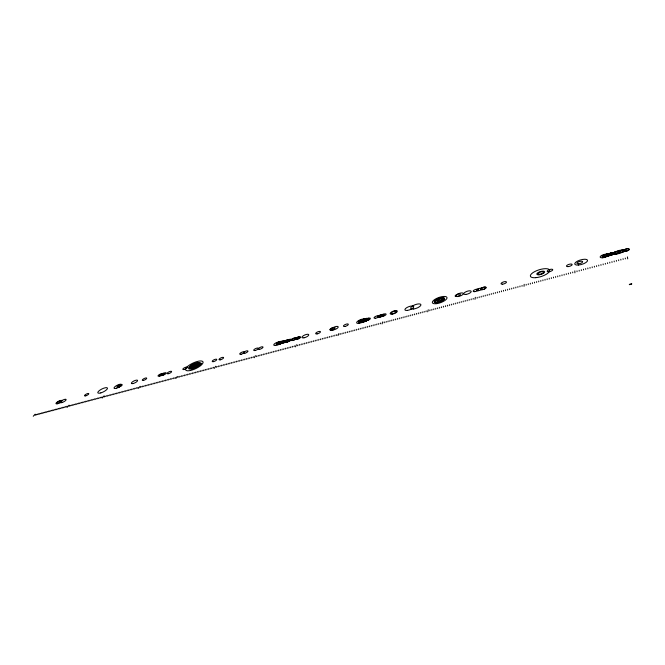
<?xml version="1.0" encoding="UTF-8"?>
<svg xmlns="http://www.w3.org/2000/svg" width="665" height="665" viewBox="0 0 665 665"><rect width="100%" height="100%" fill="white"/><g stroke="black" fill="none" stroke-linecap="round" stroke-linejoin="round"><path stroke-width="1" d="M557.736 276.806L557.744 275.992M555.607 277.372L555.616 276.557M553.48 277.937L553.496 277.114M551.36 278.494L551.376 277.679M549.24 279.059L549.265 278.236M547.129 279.616L547.154 278.801M545.017 280.181L545.042 279.358M542.906 280.738L542.939 279.915M540.803 281.295L540.836 280.472M538.7 281.852L538.741 281.029M536.597 282.409L536.647 281.586M534.502 282.966L534.552 282.143M532.416 283.523L532.466 282.692M530.321 284.071L530.379 283.248M528.234 284.628L528.293 283.805M526.156 285.177L526.215 284.354M524.028 286.316L524.186 284.321M522 286.282L522.067 285.451M519.922 286.831L519.997 286M517.852 287.38L517.927 286.549M515.791 287.928L515.865 287.097M513.721 288.469L513.804 287.646M511.668 289.017L511.751 288.194M509.606 289.566L509.698 288.735M507.553 290.106L507.644 289.283M505.5 290.647L505.6 289.824M503.455 291.195L503.555 290.364M501.41 291.736L501.51 290.904M499.365 292.276L499.473 291.445M497.329 292.816L497.437 291.985M495.292 293.356L495.408 292.525M493.255 293.897L493.38 293.066M491.227 294.429L491.352 293.606M489.199 294.969L489.332 294.138M487.179 295.509L487.312 294.678M485.159 296.041L485.292 295.21M483.139 296.573L483.28 295.742M481.127 297.114L481.269 296.274M479.116 297.646L479.257 296.814M477.104 298.178L477.254 297.346M474.993 299.3L475.359 297.288M473.098 299.233L473.256 298.402M471.103 299.765L471.261 298.934M469.108 300.297L469.266 299.458M467.113 300.821L467.279 299.99M465.118 301.353L465.292 300.514M463.131 301.877L463.306 301.046M461.153 302.4L461.327 301.569M459.166 302.932L459.349 302.093M457.188 303.456L457.37 302.617M455.217 303.98L455.4 303.14M453.239 304.504L453.43 303.664M451.277 305.019L451.469 304.188M449.307 305.543L449.498 304.703M447.346 306.066L447.545 305.227M445.384 306.582L445.583 305.742M443.422 307.105L443.63 306.266M441.469 307.621L441.676 306.781M439.515 308.136L439.731 307.297M437.57 308.651L437.786 307.812M435.625 309.167L435.841 308.327M433.68 309.682L433.904 308.843M431.743 310.198L431.967 309.358M429.806 310.713L430.031 309.873M427.703 311.819L428.26 309.79M425.933 311.735L426.174 310.896M424.004 312.251L424.245 311.403M422.084 312.758L422.325 311.918M420.155 313.265L420.405 312.425M418.235 313.78L418.485 312.932M416.323 314.287L416.573 313.439M414.403 314.794L414.661 313.947M412.491 315.301L412.749 314.454M410.588 315.809L410.845 314.961M408.676 316.307L408.942 315.468M406.772 316.814L407.038 315.975M404.877 317.321L405.143 316.474M402.973 317.82L403.248 316.981M401.078 318.327L401.352 317.479M399.191 318.826L399.466 317.978M397.296 319.325L397.579 318.485M395.409 319.823L395.692 318.984M393.53 320.322L393.813 319.483M391.643 320.821L391.934 319.981M389.765 321.32L390.064 320.472M387.894 321.818L388.185 320.971M386.016 322.317L386.315 321.469M384.146 322.808L384.453 321.968M382.059 323.905L382.799 321.86M380.413 323.797L380.721 322.957M378.551 324.296L378.867 323.448M376.689 324.786L377.005 323.938M374.836 325.276L375.151 324.429M372.982 325.767L373.306 324.919M371.128 326.257L371.452 325.409M369.283 326.748L369.607 325.9M367.437 327.238L367.762 326.39M365.592 327.729L365.925 326.881M363.747 328.219L364.088 327.371M361.91 328.701L362.25 327.853M360.073 329.192L360.413 328.344M358.244 329.674L358.585 328.826M356.415 330.164L356.756 329.308M354.586 330.646L354.935 329.798M352.758 331.128L353.115 330.281M350.937 331.611L351.295 330.763M349.117 332.093L349.474 331.245M347.305 332.575L347.662 331.727M345.484 333.057L345.85 332.209M343.672 333.539L344.038 332.683M341.868 334.013L342.234 333.165M340.056 334.495L340.43 333.647M337.986 335.576L338.892 333.522M336.448 335.451L336.831 334.595M334.653 335.925L335.035 335.077M332.857 336.407L333.24 335.551M331.062 336.881L331.444 336.025M329.266 337.354L329.657 336.498M327.479 337.828L327.87 336.972M325.692 338.302L326.091 337.446M323.913 338.776L324.312 337.92M322.126 339.25L322.533 338.394M320.347 339.715L320.754 338.867M318.577 340.189L318.984 339.333M316.798 340.655L317.213 339.807M315.027 341.128L315.443 340.272M313.265 341.594L313.672 340.738M311.494 342.068L311.91 341.212M309.732 342.533L310.148 341.677M307.97 342.999L308.394 342.143M306.208 343.464L306.632 342.608M304.454 343.93L304.886 343.074M302.7 344.395L303.132 343.539M300.946 344.861L301.378 344.005M299.2 345.326L299.632 344.47M297.454 345.783L297.895 344.927M295.401 346.856L296.457 344.786M293.972 346.706L294.412 345.85M292.226 347.172L292.675 346.315M290.497 347.629L290.938 346.773M288.76 348.086L289.209 347.23M287.031 348.551L287.479 347.695M285.302 349.009L285.75 348.152M283.573 349.466L284.03 348.61M281.844 349.923L282.309 349.067M280.123 350.38L280.588 349.524M278.402 350.837L278.868 349.973M276.69 351.286L277.155 350.43M274.969 351.743L275.443 350.887M273.257 352.201L273.731 351.336M271.553 352.65L272.027 351.793M269.84 353.107L270.322 352.242M268.136 353.556L268.618 352.699M266.432 354.004L266.914 353.148M264.728 354.453L265.219 353.597M263.032 354.911L263.523 354.046M261.337 355.359L261.827 354.495M259.641 355.808L260.14 354.944M257.954 356.257L258.444 355.393M256.266 356.698L256.765 355.841M254.221 357.762L255.427 355.684M252.891 357.595L253.398 356.731M251.212 358.044L251.719 357.18M249.533 358.485L250.04 357.629M247.854 358.934L248.361 358.069M246.175 359.374L246.69 358.51M244.504 359.815L245.019 358.959M242.833 360.264L243.348 359.399M241.171 360.704L241.686 359.84M239.5 361.145L240.023 360.28M237.837 361.585L238.361 360.721M236.175 362.026L236.698 361.162M234.521 362.467L235.044 361.602M232.858 362.907L233.39 362.043M231.204 363.339L231.736 362.483M229.55 363.78L230.09 362.915M227.904 364.221L228.444 363.356M226.258 364.653L226.798 363.788M224.612 365.093L225.152 364.229M222.966 365.526L223.515 364.661M221.329 365.958L221.869 365.102M219.691 366.398L220.24 365.534M218.054 366.831L218.602 365.966M216.416 367.263L216.973 366.398M214.388 368.31L215.734 366.224M213.157 368.127L213.714 367.263M211.528 368.56L212.085 367.695M209.899 368.992L210.464 368.127M208.278 369.416L208.843 368.551M206.657 369.848L207.222 368.984M205.036 370.28L205.61 369.416M203.424 370.704L203.989 369.84M201.803 371.137L202.376 370.272M200.19 371.56L200.772 370.696M198.586 371.984L199.159 371.12M196.973 372.417L197.555 371.552M195.369 372.841L195.951 371.976M193.764 373.265L194.355 372.4M192.168 373.688L192.75 372.824M190.564 374.112L191.154 373.248M188.968 374.536L189.558 373.672M187.372 374.96L187.971 374.096M184.188 375.8L184.787 374.935M185.776 375.384L186.375 374.511M182.601 376.224L183.199 375.359M181.013 376.639L181.62 375.775M179.434 377.063L180.032 376.199M177.846 377.479L178.453 376.614M175.834 378.518L177.306 376.423M174.687 378.319L175.302 377.454M173.116 378.734L173.723 377.87M171.537 379.158L172.152 378.285M169.966 379.574L170.581 378.701M168.395 379.989L169.018 379.125M166.832 380.405L167.447 379.532M165.261 380.821L165.884 379.948M163.698 381.228L164.33 380.363M162.144 381.644L162.767 380.779M159.026 382.475L159.658 381.602M160.581 382.059L161.213 381.195M157.472 382.882L158.104 382.018M155.918 383.298L156.549 382.425M154.363 383.705L155.003 382.841M152.817 384.112L153.457 383.248M151.271 384.528L151.911 383.663M149.725 384.935L150.365 384.071M146.641 385.75L147.289 384.885M148.179 385.343L148.827 384.478M145.103 386.157L145.751 385.293M143.565 386.565L144.214 385.7M142.027 386.972L142.684 386.107M140.498 387.379L141.155 386.515M138.503 388.402L140.091 386.307M135.909 388.593L136.574 387.728M137.439 388.194L138.096 387.321M134.388 389L135.045 388.136M132.867 389.407L133.532 388.535M131.346 389.806L132.011 388.942M128.303 390.613L128.977 389.74M129.825 390.205L130.49 389.341M126.791 391.012L127.464 390.147M125.278 391.411L125.951 390.546M123.765 391.81L124.446 390.945M120.756 392.616L121.437 391.743M122.26 392.217L122.942 391.344M119.251 393.015L119.933 392.142M117.747 393.414L118.428 392.541M116.242 393.805L116.932 392.94M113.25 394.603L113.939 393.73M114.746 394.204L115.436 393.339M111.753 395.002L112.443 394.129M110.257 395.392L110.955 394.528M107.281 396.182L107.979 395.318M108.769 395.791L109.467 394.919M105.793 396.581L106.491 395.708M104.305 396.972L105.004 396.099M101.346 397.753L102.044 396.889M102.327 397.978L104.023 395.883M99.866 398.152L100.565 397.279M98.387 398.543L99.093 397.67M95.436 399.324L96.142 398.451M96.907 398.934L97.622 398.061M93.965 399.715L94.679 398.842M92.493 400.106L93.208 399.233M89.559 400.879L90.274 400.014M91.022 400.488L91.745 399.623M88.096 401.269L88.811 400.397M85.17 402.042L85.893 401.178M86.633 401.652L87.356 400.787M83.715 402.433L84.438 401.56M82.252 402.815L82.984 401.943M79.343 403.589L80.074 402.716M80.798 403.198L81.529 402.333M77.896 403.971L78.628 403.098M74.995 404.736L75.735 403.871M76.442 404.353L77.182 403.489M73.549 405.118L74.289 404.254M70.665 405.883L71.404 405.018M72.111 405.5L72.851 404.636M69.227 406.265L69.966 405.401M66.35 407.03L67.099 406.157M67.256 407.263L69.06 405.168M64.912 407.412L65.66 406.539M62.053 408.169L62.801 407.304M63.483 407.786L64.231 406.922M60.623 408.551L61.38 407.678M57.772 409.308L58.528 408.435M59.193 408.925L59.95 408.061M56.342 409.682L57.107 408.809M53.499 410.438L54.264 409.565M54.921 410.056L55.685 409.191M52.086 410.812L52.851 409.939M49.252 411.56L50.016 410.696M50.665 411.186L51.429 410.313M46.425 412.308L47.198 411.444M47.838 411.934L48.611 411.07M45.02 412.682L45.794 411.818M42.203 413.431L42.984 412.558M43.607 413.056L44.38 412.184M40.798 413.805L41.579 412.932M37.996 414.544L38.778 413.672M39.401 414.17L40.174 413.306M35.203 415.284L35.985 414.411M36.6 414.918L37.381 414.046M33.25 416.273L35.145 414.17M629.331 284.379L631.7 283.772M629.373 284.67L631.75 284.063M627.411 256.914L627.718 258.86M625.266 258.07L625.391 258.876M623.038 258.668L623.155 259.466M620.811 259.259L620.927 260.065M618.591 259.849L618.699 260.655M616.372 260.431L616.472 261.237M614.152 261.021L614.252 261.827M611.941 261.611L612.041 262.417M609.73 262.193L609.822 263.007M607.527 262.783L607.619 263.589M605.325 263.365L605.408 264.171M603.122 263.947L603.205 264.761M600.927 264.529L601.01 265.343M598.741 265.111L598.808 265.925M596.547 265.692L596.621 266.507M594.369 266.274L594.427 267.081M592.183 266.848L592.241 267.663M590.005 267.43L590.063 268.244M587.827 268.003L587.885 268.818M585.657 268.585L585.707 269.392M583.488 269.159L583.538 269.973M581.326 269.732L581.368 270.547M579.165 270.306L579.198 271.121M577.012 270.879L577.037 271.694M574.834 270.871L574.901 272.841M572.706 272.018L572.731 272.833M570.553 272.592L570.578 273.406M568.409 273.157L568.425 273.972M566.272 273.722L566.281 274.545M564.136 274.296L564.144 275.111M562 274.861L562 275.676M559.864 275.426L559.872 276.241M624.984 251.353A3.084 1.056 -15.8 0 0 629.289 249.242A3.084 1.056 -15.8 0 0 624.676 249.541A3.084 1.056 -15.8 0 0 624.984 251.353M624.759 251.412A3.076 1.056 -15.8 0 0 629.073 249.309A3.076 1.056 -15.8 0 0 624.46 249.599A3.076 1.056 -15.8 0 0 624.759 251.412M621.401 252.309A3.076 1.056 -15.9 0 0 625.699 250.206A3.076 1.056 -15.9 0 0 621.11 250.497A3.076 1.056 -15.9 0 0 621.401 252.309M620.37 252.584A3.067 1.056 -15.9 0 0 624.676 250.481A3.067 1.056 -15.9 0 0 620.088 250.772A3.067 1.056 -15.9 0 0 620.37 252.584M617.128 253.855A4.331 1.488 -15.9 0 0 623.205 250.88A4.331 1.488 -15.9 0 0 616.738 251.287A4.331 1.488 -15.9 0 0 617.128 253.855M616.438 253.639A3.059 1.056 -16 0 0 620.736 251.536A3.059 1.056 -16 0 0 616.172 251.819A3.059 1.056 -16 0 0 616.438 253.639M614.876 254.063A3.059 1.056 -16 0 0 619.165 251.96A3.059 1.056 -16 0 0 614.61 252.243A3.059 1.056 -16 0 0 614.876 254.063M614.801 254.08A3.059 1.056 -16 0 0 619.098 251.977A3.059 1.056 -16 0 0 614.543 252.259A3.059 1.056 -16 0 0 614.801 254.08M614.219 254.238A3.059 1.056 -16 0 0 618.517 252.135A3.059 1.056 -16 0 0 613.961 252.417A3.059 1.056 -16 0 0 614.219 254.238M609.572 255.476A3.051 1.047 -16.1 0 0 613.862 253.382A3.051 1.047 -16.1 0 0 609.34 253.656A3.051 1.047 -16.1 0 0 609.572 255.476M609.356 255.535A3.051 1.047 -16.1 0 0 613.645 253.44A3.051 1.047 -16.1 0 0 609.123 253.714A3.051 1.047 -16.1 0 0 609.356 255.535M608.916 255.651A3.051 1.047 -16.1 0 0 613.213 253.556A3.051 1.047 -16.1 0 0 608.691 253.831A3.051 1.047 -16.1 0 0 608.916 255.651M607.868 255.934A3.042 1.047 -16.1 0 0 612.157 253.839A3.042 1.047 -16.1 0 0 607.644 254.113A3.042 1.047 -16.1 0 0 607.868 255.934M605.591 256.54A3.042 1.047 -16.2 0 0 609.88 254.446A3.042 1.047 -16.2 0 0 605.374 254.72A3.042 1.047 -16.2 0 0 605.591 256.54M605.482 256.574A3.042 1.047 -16.2 0 0 609.772 254.479A3.042 1.047 -16.2 0 0 605.266 254.745A3.042 1.047 -16.2 0 0 605.482 256.574M605.341 256.615A3.042 1.047 -16.2 0 0 609.63 254.52A3.042 1.047 -16.2 0 0 605.125 254.786A3.042 1.047 -16.2 0 0 605.341 256.615M604.186 256.923A3.034 1.047 -16.2 0 0 608.467 254.828A3.034 1.047 -16.2 0 0 603.97 255.094A3.034 1.047 -16.2 0 0 604.186 256.923M603.604 257.072A3.034 1.047 -16.2 0 0 607.893 254.978A3.034 1.047 -16.2 0 0 603.396 255.252A3.034 1.047 -16.2 0 0 603.604 257.072M602.365 257.804A4.289 1.48 -16.2 0 0 608.425 254.836A4.289 1.48 -16.2 0 0 602.066 255.219A4.289 1.48 -16.2 0 0 602.365 257.804M578.475 265.052A6.683 2.319 -16.7 0 0 587.552 260.264A6.683 2.319 -16.7 0 0 577.411 261.179A6.683 2.319 -16.7 0 0 578.475 265.052M578.583 263.814A2.984 1.039 -16.7 0 0 582.648 261.669A2.984 1.039 -16.7 0 0 578.126 262.077A2.984 1.039 -16.7 0 0 578.583 263.814M568.101 266.615A2.968 1.031 -16.9 0 0 572.158 264.487A2.968 1.031 -16.9 0 0 567.694 264.878A2.968 1.031 -16.9 0 0 568.101 266.615M548.716 271.802A2.934 1.022 -17.4 0 0 552.765 269.682A2.934 1.022 -17.4 0 0 548.401 270.057A2.934 1.022 -17.4 0 0 548.716 271.802M539.49 274.279A2.918 1.014 -17.5 0 0 543.538 272.16A2.918 1.014 -17.5 0 0 539.207 272.517A2.918 1.014 -17.5 0 0 539.49 274.279M538.974 274.811A4.123 1.438 -17.5 0 0 544.693 271.819A4.123 1.438 -17.5 0 0 538.575 272.326A4.123 1.438 -17.5 0 0 538.974 274.811M535.716 277.679A10.091 3.525 -17.6 0 0 549.681 270.322A10.091 3.525 -17.6 0 0 534.66 271.619A10.091 3.525 -17.6 0 0 535.716 277.679M502.632 284.171A2.851 0.998 -18.3 0 0 506.472 282.018A2.851 0.998 -18.3 0 0 502.175 282.5A2.851 0.998 -18.3 0 0 502.632 284.171M482.333 289.608A2.818 0.989 -18.8 0 0 486.173 287.463A2.818 0.989 -18.8 0 0 481.975 287.92A2.818 0.989 -18.8 0 0 482.333 289.608M482.009 289.691A2.818 0.989 -18.8 0 0 485.841 287.554A2.818 0.989 -18.8 0 0 481.651 288.012A2.818 0.989 -18.8 0 0 482.009 289.691M478.218 290.713A2.81 0.989 -18.9 0 0 482.05 288.568A2.81 0.989 -18.9 0 0 477.877 289.026A2.81 0.989 -18.9 0 0 478.218 290.713M474.702 291.652A2.801 0.981 -19 0 0 478.534 289.508A2.801 0.981 -19 0 0 474.369 289.965A2.801 0.981 -19 0 0 474.702 291.652M465.808 294.429A3.948 1.388 -19.1 0 0 471.219 291.411A3.948 1.388 -19.1 0 0 465.392 292.043A3.948 1.388 -19.1 0 0 465.808 294.429M457.927 296.54A3.932 1.38 -19.3 0 0 463.339 293.523A3.932 1.38 -19.3 0 0 457.562 294.146A3.932 1.38 -19.3 0 0 457.927 296.54M456.572 296.507A2.776 0.973 -19.4 0 0 460.396 294.371A2.776 0.973 -19.4 0 0 456.323 294.811A2.776 0.973 -19.4 0 0 456.572 296.507M439.174 301.187A2.751 0.964 -19.8 0 0 442.815 299.017A2.751 0.964 -19.8 0 0 438.684 299.591A2.751 0.964 -19.8 0 0 439.174 301.187M438.036 302.209A4.763 1.671 -19.8 0 0 444.336 298.452A4.763 1.671 -19.8 0 0 437.171 299.45A4.763 1.671 -19.8 0 0 438.036 302.209M436.722 303.647A7.772 2.727 -19.8 0 0 446.988 297.496A7.772 2.727 -19.8 0 0 435.284 299.15A7.772 2.727 -19.8 0 0 436.722 303.647M438.534 301.353A2.751 0.964 -19.8 0 0 442.175 299.184A2.751 0.964 -19.8 0 0 438.044 299.757A2.751 0.964 -19.8 0 0 438.534 301.353M437.52 302.351A4.763 1.671 -19.8 0 0 443.821 298.585A4.763 1.671 -19.8 0 0 436.664 299.582A4.763 1.671 -19.8 0 0 437.52 302.351M437.213 302.691A5.495 1.928 -19.8 0 0 444.486 298.352A5.495 1.928 -19.8 0 0 436.215 299.508A5.495 1.928 -19.8 0 0 437.213 302.691M413.663 308.992A5.428 1.895 -20.3 0 0 420.937 304.67A5.428 1.895 -20.3 0 0 412.874 305.775A5.428 1.895 -20.3 0 0 413.663 308.992M407.429 310.397A4.688 1.638 -20.5 0 0 413.738 306.656A4.688 1.638 -20.5 0 0 406.805 307.604A4.688 1.638 -20.5 0 0 407.429 310.397M392.649 313.639A2.685 0.939 -20.8 0 0 396.298 311.486A2.685 0.939 -20.8 0 0 392.367 312.018A2.685 0.939 -20.8 0 0 392.649 313.639M392.159 314.171A3.799 1.322 -20.8 0 0 397.313 311.129A3.799 1.322 -20.8 0 0 391.752 311.877A3.799 1.322 -20.8 0 0 392.159 314.171M382.649 316.341A2.668 0.931 -21 0 0 386.116 314.154A2.668 0.931 -21 0 0 382.092 314.828A2.668 0.931 -21 0 0 382.649 316.341M380.688 316.864A2.668 0.931 -21.1 0 0 384.154 314.678A2.668 0.931 -21.1 0 0 380.147 315.343A2.668 0.931 -21.1 0 0 380.688 316.864M378.859 317.355A2.668 0.923 -21.1 0 0 382.325 315.168A2.668 0.923 -21.1 0 0 378.327 315.833A2.668 0.923 -21.1 0 0 378.859 317.355M375.567 318.236A2.66 0.923 -21.2 0 0 379.033 316.05A2.66 0.923 -21.2 0 0 375.052 316.715A2.66 0.923 -21.2 0 0 375.567 318.236M366.889 320.555A2.652 0.923 -21.4 0 0 370.363 318.377A2.652 0.923 -21.4 0 0 366.415 319.034A2.652 0.923 -21.4 0 0 366.889 320.555M365.684 320.879A2.652 0.914 -21.4 0 0 369.158 318.701A2.652 0.914 -21.4 0 0 365.21 319.358A2.652 0.914 -21.4 0 0 365.684 320.879A2.652 0.914 -21.4 0 0 369.1 318.718A2.652 0.914 -21.4 0 0 365.151 319.375A2.652 0.914 -21.4 0 0 365.625 320.896M364.777 321.12A2.652 0.914 -21.4 0 0 368.252 318.942A2.652 0.914 -21.4 0 0 364.304 319.599A2.652 0.914 -21.4 0 0 364.777 321.12M364.412 321.22A2.643 0.914 -21.4 0 0 367.886 319.042A2.643 0.914 -21.4 0 0 363.946 319.69A2.643 0.914 -21.4 0 0 364.412 321.22M363.098 321.968A3.741 1.297 -21.5 0 0 368.011 318.892A3.741 1.297 -21.5 0 0 362.433 319.815A3.741 1.297 -21.5 0 0 363.04 321.985A3.741 1.297 -21.5 0 0 367.953 318.909A3.741 1.297 -21.5 0 0 362.375 319.832A3.741 1.297 -21.5 0 0 363.098 321.968M362.915 322.018A3.741 1.297 -21.5 0 0 367.828 318.942A3.741 1.297 -21.5 0 0 362.259 319.865A3.741 1.297 -21.5 0 0 362.915 322.018M363.24 321.528A2.643 0.914 -21.5 0 0 366.714 319.35A2.643 0.914 -21.5 0 0 362.774 320.006A2.643 0.914 -21.5 0 0 363.24 321.528M362.4 321.76A2.643 0.914 -21.5 0 0 365.866 319.582A2.643 0.914 -21.5 0 0 361.935 320.231A2.643 0.914 -21.5 0 0 362.4 321.76M361.369 322.035A2.643 0.914 -21.5 0 0 364.844 319.857A2.643 0.914 -21.5 0 0 360.92 320.505A2.643 0.914 -21.5 0 0 361.369 322.035M359.166 323.331A4.572 1.588 -21.5 0 0 365.185 319.557A4.572 1.588 -21.5 0 0 358.377 320.696A4.572 1.588 -21.5 0 0 359.166 323.331M359.865 322.434A2.643 0.914 -21.5 0 0 363.348 320.256A2.643 0.914 -21.5 0 0 359.416 320.912A2.643 0.914 -21.5 0 0 359.865 322.434M344.869 326.449A2.627 0.906 -21.9 0 0 348.344 324.279A2.627 0.906 -21.9 0 0 344.487 324.919A2.627 0.906 -21.9 0 0 344.869 326.449M333.315 329.94A3.691 1.272 -22.1 0 0 338.236 326.872A3.691 1.272 -22.1 0 0 332.841 327.762A3.691 1.272 -22.1 0 0 333.315 329.94M331.478 330.031A2.61 0.898 -22.2 0 0 334.969 327.87A2.61 0.898 -22.2 0 0 331.153 328.493A2.61 0.898 -22.2 0 0 331.478 330.031M331.303 330.081A2.61 0.898 -22.2 0 0 334.786 327.912A2.61 0.898 -22.2 0 0 330.979 328.543A2.61 0.898 -22.2 0 0 331.303 330.081M317.147 333.888A2.594 0.889 -22.5 0 0 320.455 331.694A2.594 0.889 -22.5 0 0 316.582 332.458A2.594 0.889 -22.5 0 0 317.147 333.888M304.038 337.795A3.641 1.239 -22.7 0 0 308.735 334.695A3.641 1.239 -22.7 0 0 303.315 335.759A3.641 1.239 -22.7 0 0 304.038 337.795M297.338 339.183A2.569 0.873 -22.9 0 0 300.663 336.997A2.569 0.873 -22.9 0 0 296.864 337.745A2.569 0.873 -22.9 0 0 297.338 339.183M296.249 339.474A2.569 0.873 -22.9 0 0 299.574 337.296A2.569 0.873 -22.9 0 0 295.784 338.036A2.569 0.873 -22.9 0 0 296.249 339.474M292.8 340.405A2.569 0.873 -23 0 0 296.125 338.219A2.569 0.873 -23 0 0 292.342 338.959A2.569 0.873 -23 0 0 292.8 340.405M292.425 340.505A2.569 0.873 -23 0 0 295.759 338.319A2.569 0.873 -23 0 0 291.977 339.059A2.569 0.873 -23 0 0 292.425 340.505M287.962 341.694A2.56 0.865 -23.1 0 0 291.295 339.516A2.56 0.865 -23.1 0 0 287.529 340.247A2.56 0.865 -23.1 0 0 287.962 341.694M286.798 342.01A2.56 0.865 -23.1 0 0 290.131 339.823A2.56 0.865 -23.1 0 0 286.374 340.563A2.56 0.865 -23.1 0 0 286.798 342.01M286.432 342.109A2.56 0.865 -23.1 0 0 289.765 339.923A2.56 0.865 -23.1 0 0 286 340.663A2.56 0.865 -23.1 0 0 286.432 342.109M284.645 342.583A2.56 0.865 -23.2 0 0 287.978 340.405A2.56 0.865 -23.2 0 0 284.229 341.137A2.56 0.865 -23.2 0 0 284.645 342.583M282.974 343.032A2.552 0.865 -23.2 0 0 286.307 340.854A2.552 0.865 -23.2 0 0 282.567 341.586A2.552 0.865 -23.2 0 0 282.974 343.032M281.079 343.539A2.552 0.865 -23.2 0 0 284.421 341.361A2.552 0.865 -23.2 0 0 280.68 342.084A2.552 0.865 -23.2 0 0 281.079 343.539M280.971 343.564A2.552 0.865 -23.2 0 0 284.304 341.386A2.552 0.865 -23.2 0 0 280.563 342.118A2.552 0.865 -23.2 0 0 280.971 343.564M279.217 344.038A2.552 0.856 -23.3 0 0 282.559 341.86A2.552 0.856 -23.3 0 0 278.826 342.583A2.552 0.856 -23.3 0 0 279.217 344.038M278.968 344.104A2.552 0.856 -23.3 0 0 282.301 341.926A2.552 0.856 -23.3 0 0 278.569 342.65A2.552 0.856 -23.3 0 0 278.968 344.104M278.194 344.703A3.608 1.214 -23.3 0 0 282.916 341.619A3.608 1.214 -23.3 0 0 277.637 342.658A3.608 1.214 -23.3 0 0 278.194 344.703M278.344 344.271A2.552 0.856 -23.3 0 0 281.686 342.093A2.552 0.856 -23.3 0 0 277.953 342.816A2.552 0.856 -23.3 0 0 278.344 344.271M278.012 344.362A2.552 0.856 -23.3 0 0 281.345 342.184A2.552 0.856 -23.3 0 0 277.621 342.907A2.552 0.856 -23.3 0 0 278.012 344.362M275.692 345.376A3.599 1.214 -23.3 0 0 280.414 342.292A3.599 1.214 -23.3 0 0 275.144 343.323A3.599 1.214 -23.3 0 0 275.692 345.376M259.674 349.266A2.535 0.848 -23.7 0 0 263.024 347.097A2.535 0.848 -23.7 0 0 259.358 347.812A2.535 0.848 -23.7 0 0 259.674 349.266M255.169 350.48A2.527 0.84 -23.8 0 0 258.353 348.285A2.527 0.84 -23.8 0 0 254.595 349.142A2.527 0.84 -23.8 0 0 255.169 350.48M244.77 353.265A2.519 0.831 -24 0 0 247.962 351.07A2.519 0.831 -24 0 0 244.238 351.918A2.519 0.831 -24 0 0 244.77 353.265M241.129 354.237A2.51 0.831 -24.1 0 0 244.321 352.051A2.51 0.831 -24.1 0 0 240.614 352.891A2.51 0.831 -24.1 0 0 241.129 354.237M220.381 359.798A2.494 0.815 -24.5 0 0 223.59 357.612A2.494 0.815 -24.5 0 0 219.949 358.435A2.494 0.815 -24.5 0 0 220.381 359.798M213.548 361.627A2.494 0.815 -24.6 0 0 216.765 359.441A2.494 0.815 -24.6 0 0 213.149 360.264A2.494 0.815 -24.6 0 0 213.548 361.627M198.345 365.692A2.477 0.798 -24.9 0 0 201.57 363.514A2.477 0.798 -24.9 0 0 198.004 364.32A2.477 0.798 -24.9 0 0 198.345 365.692M193.232 367.446A3.5 1.131 -25 0 0 197.796 364.37A3.5 1.131 -25 0 0 192.775 365.509A3.5 1.131 -25 0 0 193.232 367.446M192.9 367.828A4.281 1.38 -25 0 0 198.486 364.063A4.281 1.38 -25 0 0 192.335 365.459A4.281 1.38 -25 0 0 192.9 367.828M193.606 366.964A2.477 0.798 -25 0 0 196.832 364.786A2.477 0.798 -25 0 0 193.282 365.592A2.477 0.798 -25 0 0 193.606 366.964M191.952 368.934A6.542 2.111 -25 0 0 200.473 363.181A6.542 2.111 -25 0 0 191.071 365.318A6.542 2.111 -25 0 0 191.952 368.934M193.025 367.504A3.5 1.131 -25 0 0 197.588 364.428A3.5 1.131 -25 0 0 192.567 365.567A3.5 1.131 -25 0 0 193.025 367.504M192.459 368.194A4.946 1.596 -25 0 0 198.91 363.846A4.946 1.596 -25 0 0 191.803 365.459A4.946 1.596 -25 0 0 192.459 368.194M193.39 367.022A2.477 0.798 -25 0 0 196.624 364.844A2.477 0.798 -25 0 0 193.074 365.642A2.477 0.798 -25 0 0 193.39 367.022M190.606 370.447A9.576 3.092 -25 0 0 203.066 362.009A9.576 3.092 -25 0 0 189.276 365.168A9.576 3.092 -25 0 0 190.606 370.447M193.291 367.047A2.477 0.798 -25 0 0 196.516 364.869A2.477 0.798 -25 0 0 192.975 365.675A2.477 0.798 -25 0 0 193.291 367.047M192.426 367.953A4.281 1.38 -25 0 0 198.02 364.187A4.281 1.38 -25 0 0 191.869 365.584A4.281 1.38 -25 0 0 192.426 367.953M192.842 367.163A2.477 0.798 -25 0 0 196.075 364.994A2.477 0.798 -25 0 0 192.526 365.792A2.477 0.798 -25 0 0 192.842 367.163M192.052 367.762A3.5 1.131 -25 0 0 196.616 364.686A3.5 1.131 -25 0 0 191.603 365.825A3.5 1.131 -25 0 0 192.052 367.762M192.368 367.296A2.469 0.798 -25 0 0 195.601 365.118A2.469 0.798 -25 0 0 192.06 365.916A2.469 0.798 -25 0 0 192.368 367.296M191.587 368.177A4.281 1.38 -25 0 0 197.181 364.412A4.281 1.38 -25 0 0 191.03 365.808A4.281 1.38 -25 0 0 191.587 368.177M184.23 369.474A2.469 0.79 -25.1 0 0 187.306 367.288A2.469 0.79 -25.1 0 0 183.673 368.227A2.469 0.79 -25.1 0 0 184.23 369.474M168.519 373.68A2.452 0.781 -25.4 0 0 171.603 371.494A2.452 0.781 -25.4 0 0 168.021 372.425A2.452 0.781 -25.4 0 0 168.519 373.68M163.125 375.127A2.452 0.773 -25.5 0 0 166.225 372.94A2.452 0.773 -25.5 0 0 162.659 373.863A2.452 0.773 -25.5 0 0 163.125 375.127M161.13 375.659A2.452 0.773 -25.5 0 0 164.23 373.472A2.452 0.773 -25.5 0 0 160.672 374.395A2.452 0.773 -25.5 0 0 161.13 375.659M159.342 376.132A2.444 0.773 -25.6 0 0 162.443 373.954A2.444 0.773 -25.6 0 0 158.893 374.869A2.444 0.773 -25.6 0 0 159.342 376.132M143.607 380.347A2.436 0.756 -25.8 0 0 146.724 378.169A2.436 0.756 -25.8 0 0 143.216 379.075A2.436 0.756 -25.8 0 0 143.607 380.347M133.175 383.514A3.433 1.064 -26 0 0 137.589 380.438A3.433 1.064 -26 0 0 132.676 381.71A3.433 1.064 -26 0 0 133.175 383.514M119.235 386.872A2.419 0.74 -26.2 0 0 122.219 384.686A2.419 0.74 -26.2 0 0 118.678 385.717A2.419 0.74 -26.2 0 0 119.235 386.872M118.328 387.113A2.419 0.74 -26.3 0 0 121.304 384.935A2.419 0.74 -26.3 0 0 117.772 385.958A2.419 0.74 -26.3 0 0 118.328 387.113M116.408 388.285A4.19 1.28 -26.3 0 0 121.562 384.511A4.19 1.28 -26.3 0 0 115.444 386.29A4.19 1.28 -26.3 0 0 116.408 388.285M100.772 392.924A5.387 1.629 -26.5 0 0 107.464 388.052A5.387 1.629 -26.5 0 0 99.659 390.33A5.387 1.629 -26.5 0 0 100.772 392.924M85.785 395.825A2.402 0.715 -26.8 0 0 88.802 393.655A2.402 0.715 -26.8 0 0 85.361 394.653A2.402 0.715 -26.8 0 0 85.785 395.825M61.837 402.599A3.375 0.989 -27.1 0 0 66.143 399.54A3.375 0.989 -27.1 0 0 61.363 400.929A3.375 0.989 -27.1 0 0 61.837 402.599M57.697 403.705A3.375 0.981 -27.1 0 0 62.003 400.646A3.375 0.981 -27.1 0 0 57.24 402.034A3.375 0.981 -27.1 0 0 57.697 403.705M57.955 403.273A2.386 0.698 -27.1 0 0 60.997 401.111A2.386 0.698 -27.1 0 0 57.631 402.092A2.386 0.698 -27.1 0 0 57.955 403.273"/></g></svg>
